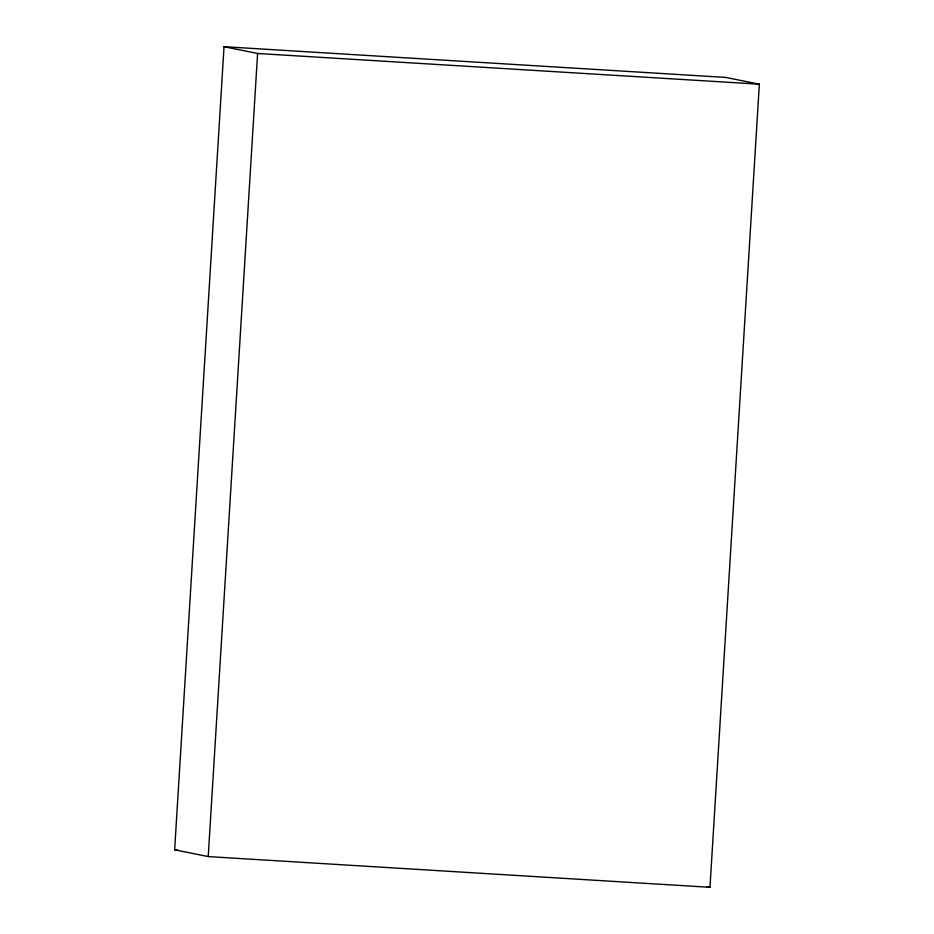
<?xml version="1.0" encoding="UTF-8"?>
<svg xmlns="http://www.w3.org/2000/svg" width="934" height="934" viewBox="0 0 934 934"><rect width="100%" height="100%" fill="white"/><g stroke="black" fill="none" stroke-linecap="round" stroke-linejoin="round"><path stroke-width="1.4" d="M174.646 849.8L224.032 46.7L725.776 77.417L759.354 84.2L709.968 887.3L208.224 856.583L174.646 849.8L177.553 849.975M208.224 856.583L257.597 53.483L224.032 46.7M257.597 53.483L759.354 84.2M707.178 886.74L709.968 887.3"/></g></svg>
